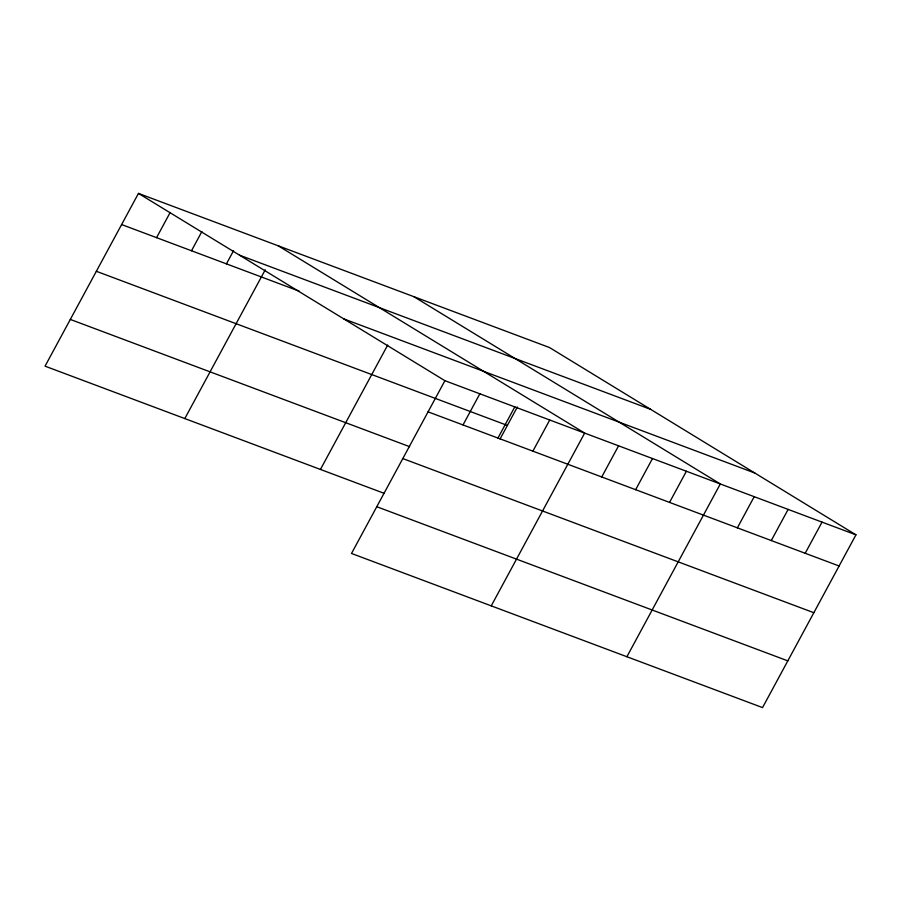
<?xml version="1.0" encoding="UTF-8"?>
<svg xmlns="http://www.w3.org/2000/svg" width="901" height="901" viewBox="0 0 901 901"><rect width="100%" height="100%" fill="white"/><g stroke="black" fill="none" stroke-linecap="round" stroke-linejoin="round"><path stroke-width="1.35" d="M855.95 534.834L444.914 380.695L351.503 553.462L762.539 707.6L855.95 534.834L549.497 347.538L138.461 193.4L45.05 366.166L384.355 493.41M156.56 237.661L170.165 212.49M191.496 250.76L201.858 231.591M226.433 263.858L233.562 250.681M184.806 418.582L265.254 269.771M320.441 469.444L387.7 345.049M463.013 424.945L479.85 393.793M497.949 438.055L514.786 406.892M500.044 439.012L517.365 406.982M532.885 451.153L549.734 420.001M491.248 605.866L584.67 433.099L278.218 245.804M601.733 476.967L618.582 445.815M635.644 489.682L652.493 458.53M669.556 502.398L686.393 471.246M626.893 656.728L720.304 483.961L413.863 296.677M737.378 527.84L754.216 496.676M771.279 540.555L788.127 509.403M805.19 553.27L822.039 522.118M239.598 255.208L650.623 409.347M121.624 224.552L299.2 291.147M343.788 318.886L754.824 473.025M96.351 271.291L507.387 425.43M428.065 411.847L839.101 565.986M70.323 319.438L409.617 446.671M402.803 458.575L813.84 612.714M376.764 506.722L787.801 660.861M138.461 193.4L444.914 380.695"/></g></svg>
